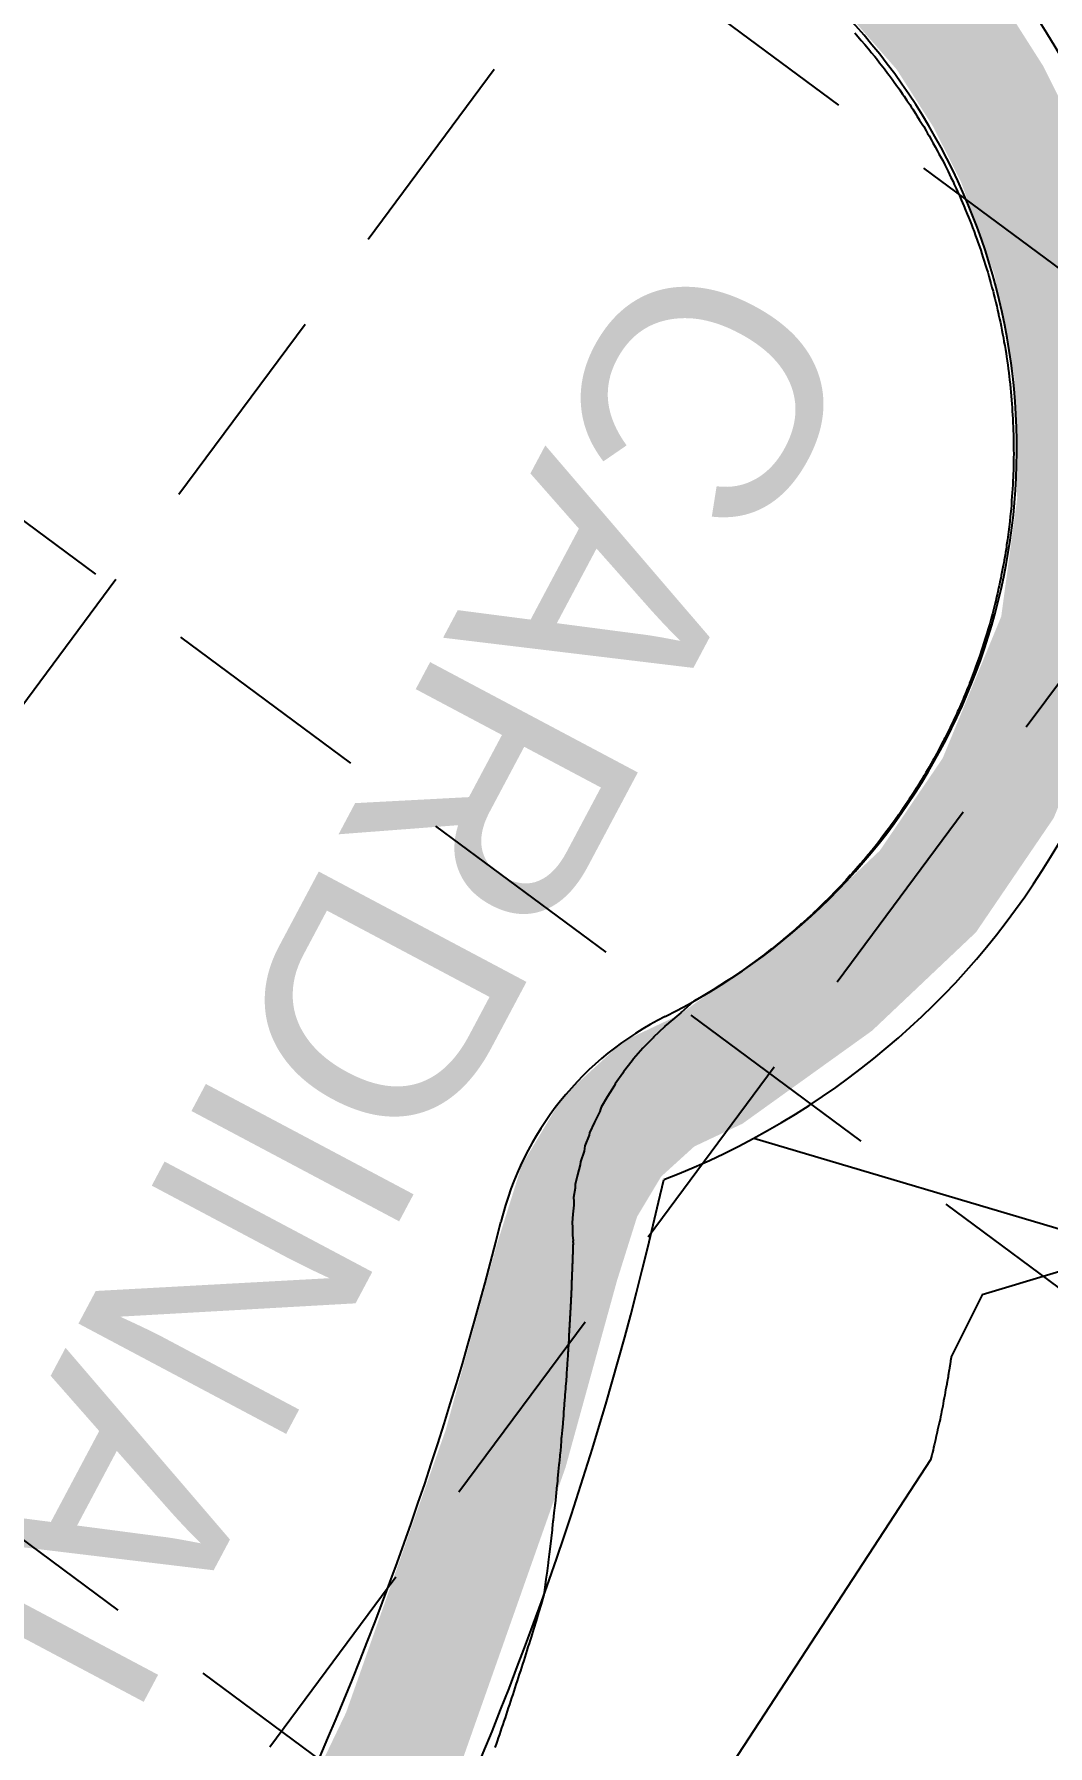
# Model space of a CAD drawing. Header units: feet. Extents: x 2260 to 6199, y 3666 to 7344.
# Drawn here: x 4350.6 to 4415.2, y 5337.3 to 5446.5 of the extents above; entities that cross this region are included whole.
import ezdxf

# ---------------------------------------------------------------- set-up
doc = ezdxf.new("R2010")
doc.units = ezdxf.units.FT
doc.header["$LTSCALE"] = 40
doc.header["$MEASUREMENT"] = 0
doc.linetypes.add('HIDDEN', pattern=[0.375, 0.25, -0.125])
for name, color, linetype in [('EOP-PROP', 4, 'CONTINUOUS'), ('EROSION BLANKETS', 84, 'CONTINUOUS'), ('FLOW-ARROWS', 253, 'CONTINUOUS'), ('GRID', 254, 'HIDDEN'), ('lots-line', 4, 'CONTINUOUS'), ('PC', 43, 'CONTINUOUS'), ('ST-ROW', 2, 'CONTINUOUS'), ('STREET-NAME', 3, 'CONTINUOUS')]:
    doc.layers.add(name, color=color, linetype=linetype)
doc.styles.get("Standard").update_dxf_attribs({"font": 'ARIAL.TTF'})

msp = doc.modelspace()

# ---------------------------------------------------------------- linework, layer by layer
at = {"layer": 'EOP-PROP', "color": 7}
for centre, radius, start, end in [((4372.73, 5420.1), 40.5, 296.5109, 225.9294), ((4372.73, 5420.1), 40.5, 296.5109, 225.9294), ((4399.74, 5365.96), 20, 116.5109, 166.1229), ((4399.74, 5365.96), 20, 116.5109, 166.1229), ((4171.11, 5422.44), 215.5, 323.3765, 346.1229), ((4171.11, 5422.44), 215.5, 323.3765, 346.1229)]:
    msp.add_arc(centre, radius, start, end, dxfattribs=at)
at = {"layer": 'EROSION BLANKETS', "const_width": 8}
msp.add_lwpolyline([(4404.77, 5451.25), (4408.78, 5446.67), (4411.42, 5442.52), (4413.38, 5438.6), (4415.67, 5432.26), (4417.06, 5425.1), (4417.26, 5416.7), (4416.13, 5408.32), (4412.04, 5398.42), (4407.56, 5391.83), (4401.45, 5386.04), (4393.69, 5380.47), (4390.41, 5378.92), (4387.42, 5376.2), (4385.34, 5372.73), (4383.9, 5368.15), (4380.63, 5356.28), (4374.16, 5337.92), (4367.6, 5324.26)], dxfattribs=at)
at = {"layer": 'FLOW-ARROWS', "color": 7}
msp.add_lwpolyline([(4397.7, 5373.69, 0, 1.67, 0), (4402.51, 5372.33, 0, 0, 0), (4409.03, 5370.49, 0, 0, 0)], format="xyseb", dxfattribs=at)
msp.add_lwpolyline([(4397.7, 5373.69, 0, 1.67, 0), (4402.51, 5372.33, 0, 0, 0), (4409.03, 5370.49, 0, 0, 0)], format="xyseb", dxfattribs=at)
at = {"layer": 'GRID', "linetype": 'HIDDEN', "ltscale": 1.35}
for p, q in [((2959.46, 6511.23), (5561.89, 4582.06)), ((2928.34, 6469.26), (5530.77, 4540.09)), ((2897.23, 6427.28), (5499.66, 4498.11)), ((4946.68, 6208.84), (3857.49, 4739.54)), ((4988.65, 6177.73), (3899.47, 4708.43))]:
    msp.add_line(p, q, dxfattribs=at)
at = {"layer": 'lots-line', "color": 7}
msp.add_line((4396.46, 5376.09), (4519.9, 5339.4), dxfattribs=at)
msp.add_line((4396.46, 5376.09), (4519.9, 5339.4), dxfattribs=at)
at = {"layer": 'PC', "color": 43, "flags": 128}
for points, elevation in [([(4402.89, 5446.6), (4402.99, 5446.49), (4403.21, 5446.23), (4403.31, 5446.12), (4403.54, 5445.85), (4403.76, 5445.59), (4403.85, 5445.47), (4403.95, 5445.35), (4404.17, 5445.09), (4404.27, 5444.97), (4404.48, 5444.7), (4404.68, 5444.44), (4404.78, 5444.31), (4404.98, 5444.04), (4405.08, 5443.91), (4405.27, 5443.65), (4405.37, 5443.51), (4405.56, 5443.25), (4405.66, 5443.11), (4405.76, 5442.97), (4405.94, 5442.7), (4406.04, 5442.56), (4406.22, 5442.29), (4406.4, 5442.03), (4406.5, 5441.88), (4406.59, 5441.73), (4406.76, 5441.46), (4406.86, 5441.31), (4407.03, 5441.04), (4407.19, 5440.77), (4407.29, 5440.62), (4407.44, 5440.35), (4407.54, 5440.19), (4407.63, 5440.03), (4407.79, 5439.76), (4407.88, 5439.59), (4408.03, 5439.33), (4408.17, 5439.06), (4408.26, 5438.89), (4408.4, 5438.63), (4408.5, 5438.45), (4408.63, 5438.19), (4408.72, 5438.01), (4408.85, 5437.75), (4408.94, 5437.57), (4409.03, 5437.38), (4409.16, 5437.12), (4409.24, 5436.93), (4409.37, 5436.67), (4409.45, 5436.48), (4409.57, 5436.22), (4409.69, 5435.95), (4409.77, 5435.76), (4409.85, 5435.56), (4409.96, 5435.3), (4410.07, 5435.04), (4410.15, 5434.84), (4410.25, 5434.59), (4410.33, 5434.38), (4410.41, 5434.18), (4410.51, 5433.92), (4410.6, 5433.66), (4410.68, 5433.45), (4410.75, 5433.24), (4410.84, 5432.98), (4410.93, 5432.73), (4411, 5432.51), (4411.07, 5432.29), (4411.15, 5432.04), (4411.22, 5431.82), (4411.3, 5431.56), (4411.37, 5431.34), (4411.44, 5431.09), (4411.51, 5430.84), (4411.58, 5430.61), (4411.64, 5430.36), (4411.71, 5430.13), (4411.77, 5429.89), (4411.83, 5429.65), (4411.89, 5429.41), (4411.95, 5429.17), (4412, 5428.92), (4412.06, 5428.68), (4412.07, 5428.64), (4412.07, 5428.61), (4412.13, 5428.36), (4412.18, 5428.12), (4412.23, 5427.88), (4412.28, 5427.63), (4412.32, 5427.4), (4412.37, 5427.14), (4412.41, 5426.89), (4412.46, 5426.65), (4412.5, 5426.4), (4412.54, 5426.16), (4412.57, 5425.93), (4412.61, 5425.67), (4412.65, 5425.41), (4412.68, 5425.18), (4412.71, 5424.91), (4412.74, 5424.69), (4412.77, 5424.46), (4412.8, 5424.19), (4412.82, 5423.92), (4412.85, 5423.7), (4412.87, 5423.42), (4412.89, 5423.2), (4412.91, 5422.92), (4412.93, 5422.71), (4412.94, 5422.49), (4412.96, 5422.21), (4412.97, 5422), (4412.98, 5421.71), (4412.99, 5421.5), (4413, 5421.22), (4413.01, 5421.01), (4413.02, 5420.72), (4413.02, 5420.51), (4413.02, 5420.22), (4413.02, 5420.02), (4413.03, 5419.72), (4413.02, 5419.52), (4413.02, 5419.23), (4413.01, 5418.93), (4413.01, 5418.73), (4413, 5418.43), (4412.99, 5418.23), (4412.98, 5418.04), (4412.97, 5417.74), (4412.96, 5417.54), (4412.94, 5417.24), (4412.92, 5417.05), (4412.9, 5416.74), (4412.88, 5416.43), (4412.86, 5416.25), (4412.84, 5416.06), (4412.81, 5415.75), (4412.78, 5415.44), (4412.76, 5415.26), (4412.73, 5415.08), (4412.7, 5414.76), (4412.67, 5414.59), (4412.63, 5414.27), (4412.58, 5413.95), (4412.56, 5413.78), (4412.51, 5413.46), (4412.48, 5413.29), (4412.42, 5412.96), (4412.39, 5412.79), (4412.36, 5412.63), (4412.3, 5412.3), (4412.24, 5411.98), (4412.21, 5411.82), (4412.17, 5411.66), (4412.1, 5411.33), (4412.07, 5411.17), (4411.99, 5410.84), (4411.92, 5410.51), (4411.88, 5410.36), (4411.84, 5410.21), (4411.76, 5409.88), (4411.67, 5409.54), (4411.63, 5409.39), (4411.59, 5409.25), (4411.5, 5408.91), (4411.4, 5408.58), (4411.36, 5408.44), (4411.32, 5408.29), (4411.22, 5407.96), (4411.11, 5407.62), (4411.06, 5407.48), (4410.95, 5407.15), (4410.91, 5407.01), (4410.86, 5406.88), (4410.75, 5406.54), (4410.62, 5406.2), (4410.58, 5406.07), (4410.53, 5405.94), (4410.4, 5405.6), (4410.27, 5405.26), (4410.22, 5405.14), (4410.18, 5405.02), (4410.04, 5404.68), (4409.99, 5404.56), (4409.85, 5404.22), (4409.8, 5404.1), (4409.65, 5403.76), (4409.5, 5403.41), (4409.45, 5403.3), (4409.4, 5403.19), (4409.24, 5402.85), (4409.19, 5402.74), (4409.03, 5402.4), (4408.98, 5402.29), (4408.81, 5401.95), (4408.63, 5401.61), (4408.58, 5401.51), (4408.53, 5401.41), (4408.35, 5401.06), (4408.17, 5400.72), (4408.12, 5400.62), (4407.93, 5400.28), (4407.88, 5400.19), (4407.68, 5399.84), (4407.63, 5399.75), (4407.43, 5399.41), (4407.38, 5399.32), (4407.33, 5399.24), (4407.12, 5398.9), (4406.91, 5398.55), (4406.86, 5398.47), (4406.81, 5398.39), (4406.59, 5398.05), (4406.37, 5397.71), (4406.32, 5397.63), (4406.09, 5397.29), (4406.04, 5397.22), (4405.99, 5397.15), (4405.76, 5396.81), (4405.71, 5396.74), (4405.47, 5396.4), (4405.22, 5396.06), (4405.18, 5396), (4405.13, 5395.93), (4404.88, 5395.6), (4404.62, 5395.26), (4404.58, 5395.2), (4404.53, 5395.14), (4404.27, 5394.81), (4404, 5394.47), (4403.96, 5394.42), (4403.91, 5394.36), (4403.64, 5394.03), (4403.59, 5393.98), (4403.32, 5393.65), (4403.27, 5393.6), (4402.99, 5393.28), (4402.7, 5392.95), (4402.66, 5392.9), (4402.61, 5392.86), (4402.32, 5392.53), (4402.28, 5392.49), (4401.98, 5392.17), (4401.94, 5392.13), (4401.63, 5391.81), (4401.32, 5391.49), (4401.28, 5391.45), (4401.25, 5391.41), (4400.93, 5391.1), (4400.61, 5390.78), (4400.57, 5390.75), (4400.24, 5390.44), (4400.21, 5390.41), (4399.87, 5390.1), (4399.84, 5390.07), (4399.81, 5390.04), (4399.47, 5389.74), (4399.44, 5389.71), (4399.1, 5389.41), (4398.74, 5389.1), (4398.72, 5389.08), (4398.36, 5388.78), (4398.33, 5388.76), (4398.31, 5388.74), (4397.95, 5388.44), (4397.58, 5388.15), (4397.55, 5388.13), (4397.53, 5388.12), (4397.16, 5387.83), (4397.14, 5387.81), (4396.76, 5387.53), (4396.74, 5387.51), (4396.36, 5387.23), (4395.97, 5386.95), (4395.95, 5386.94), (4395.56, 5386.66), (4395.54, 5386.65), (4395.53, 5386.64), (4395.13, 5386.37), (4394.72, 5386.1), (4394.71, 5386.1), (4394.3, 5385.83), (4394.29, 5385.83), (4394.28, 5385.82), (4393.87, 5385.56), (4393.44, 5385.3), (4393.44, 5385.3), (4393.44, 5385.3), (4393.01, 5385.05), (4392.63, 5384.83), (4392.58, 5384.78), (4392.21, 5384.45), (4392.2, 5384.44), (4391.83, 5384.11), (4391.81, 5384.1), (4391.8, 5384.09), (4391.42, 5383.76), (4391.4, 5383.75), (4391.03, 5383.44), (4391.02, 5383.43), (4390.79, 5383.23), (4390.76, 5383.2), (4390.06, 5382.54), (4390.03, 5382.5), (4389.37, 5381.83), (4388.78, 5381.16), (4388.74, 5381.09), (4388.7, 5381.02), (4388.15, 5380.33), (4388.11, 5380.24), (4387.61, 5379.55), (4387.57, 5379.44), (4387.12, 5378.75), (4386.72, 5378.06), (4386.68, 5377.94), (4386.64, 5377.8), (4386.29, 5377.11), (4385.98, 5376.44), (4385.95, 5376.28), (4385.68, 5375.61), (4385.65, 5375.44), (4385.63, 5375.25), (4385.41, 5374.59), (4385.39, 5374.39), (4385.21, 5373.75), (4385.07, 5373.13), (4385.07, 5372.91), (4384.96, 5372.31), (4384.97, 5372.07), (4384.98, 5371.82), (4384.91, 5371.24), (4384.87, 5370.69), (4384.9, 5370.42), (4384.89, 5369.89), (4384.93, 5369.57), (4384.93, 5369.52), (4384.92, 5369.51), (4384.92, 5369.46), (4384.93, 5369.42), (4384.93, 5369.37), (4384.93, 5369.32), (4384.92, 5369.26), (4384.92, 5369.21), (4384.92, 5369.16), (4384.92, 5369.11), (4384.92, 5369.05), (4384.92, 5369), (4384.92, 5368.95), (4384.91, 5368.9), (4384.91, 5368.85), (4384.91, 5368.79), (4384.91, 5368.74), (4384.91, 5368.69), (4384.9, 5368.64), (4384.9, 5368.58), (4384.9, 5368.53), (4384.9, 5368.48), (4384.9, 5368.43), (4384.9, 5368.37), (4384.89, 5368.32), (4384.89, 5368.27), (4384.89, 5368.21), (4384.89, 5368.17), (4384.89, 5368.12), (4384.88, 5368.06), (4384.88, 5368), (4384.88, 5367.96), (4384.88, 5367.91), (4384.88, 5367.85), (4384.87, 5367.79), (4384.87, 5367.75), (4384.87, 5367.7), (4384.87, 5367.64), (4384.87, 5367.58), (4384.86, 5367.54), (4384.86, 5367.49), (4384.86, 5367.43), (4384.86, 5367.37), (4384.86, 5367.33), (4384.85, 5367.28), (4384.85, 5367.22), (4384.85, 5367.16), (4384.85, 5367.12), (4384.85, 5367.07), (4384.84, 5367.01), (4384.84, 5366.97), (4384.84, 5366.91), (4384.84, 5366.85), (4384.83, 5366.8), (4384.83, 5366.74), (4384.83, 5366.7), (4384.83, 5366.66), (4384.82, 5366.6), (4384.82, 5366.53), (4384.82, 5366.49), (4384.82, 5366.45), (4384.82, 5366.39), (4384.81, 5366.34), (4384.81, 5366.28), (4384.81, 5366.24), (4384.81, 5366.18), (4384.8, 5366.11), (4384.8, 5366.07), (4384.8, 5366.01), (4384.8, 5365.97), (4384.79, 5365.9), (4384.79, 5365.86), (4384.79, 5365.82), (4384.79, 5365.76), (4384.78, 5365.71), (4384.78, 5365.65), (4384.78, 5365.59), (4384.78, 5365.55), (4384.77, 5365.48), (4384.77, 5365.44), (4384.77, 5365.4), (4384.77, 5365.34), (4384.76, 5365.27), (4384.76, 5365.23), (4384.76, 5365.19), (4384.76, 5365.13), (4384.75, 5365.09), (4384.75, 5365.02), (4384.75, 5364.98), (4384.74, 5364.92), (4384.74, 5364.85), (4384.74, 5364.81), (4384.74, 5364.77), (4384.73, 5364.71), (4384.73, 5364.64), (4384.73, 5364.6), (4384.73, 5364.56), (4384.72, 5364.5), (4384.72, 5364.43), (4384.72, 5364.39), (4384.71, 5364.33), (4384.71, 5364.29), (4384.71, 5364.22), (4384.71, 5364.18), (4384.7, 5364.12), (4384.7, 5364.08), (4384.7, 5364.04), (4384.69, 5363.97), (4384.69, 5363.91), (4384.69, 5363.87), (4384.68, 5363.8), (4384.68, 5363.76), (4384.68, 5363.7), (4384.68, 5363.66), (4384.67, 5363.62), (4384.67, 5363.55), (4384.67, 5363.49), (4384.66, 5363.45), (4384.66, 5363.41), (4384.66, 5363.34), (4384.66, 5363.31), (4384.65, 5363.24), (4384.65, 5363.2), (4384.65, 5363.13), (4384.64, 5363.07), (4384.64, 5363.03), (4384.64, 5362.99), (4384.63, 5362.92), (4384.63, 5362.86), (4384.63, 5362.82), (4384.62, 5362.78), (4384.62, 5362.71), (4384.62, 5362.64), (4384.61, 5362.61), (4384.61, 5362.57), (4384.61, 5362.5), (4384.6, 5362.43), (4384.6, 5362.4), (4384.6, 5362.33), (4384.59, 5362.29), (4384.59, 5362.26), (4384.59, 5362.19), (4384.58, 5362.02), (4384.55, 5361.67), (4384.53, 5361.3), (4384.52, 5361.14), (4384.51, 5360.98), (4384.48, 5360.61), (4384.45, 5360.24), (4384.44, 5360.09), (4384.41, 5359.71), (4384.4, 5359.56), (4384.37, 5359.17), (4384.36, 5359.04), (4384.33, 5358.64), (4384.32, 5358.51), (4384.31, 5358.38), (4384.28, 5357.98), (4384.27, 5357.86), (4384.23, 5357.46), (4384.19, 5357.04), (4384.18, 5356.93), (4384.18, 5356.82), (4384.14, 5356.4), (4384.1, 5355.98), (4384.09, 5355.88), (4384.08, 5355.78), (4384.04, 5355.35), (4384.03, 5355.26), (4383.99, 5354.82), (4383.94, 5354.38), (4383.94, 5354.3), (4383.93, 5354.21), (4383.88, 5353.77), (4383.87, 5353.69), (4383.83, 5353.24), (4383.78, 5352.78), (4383.77, 5352.71), (4383.76, 5352.65), (4383.71, 5352.18), (4383.66, 5351.71), (4383.65, 5351.66), (4383.6, 5351.18), (4383.59, 5351.13), (4383.59, 5351.08), (4383.53, 5350.6), (4383.53, 5350.56), (4383.47, 5350.07), (4383.46, 5350.04), (4383.4, 5349.54), (4383.34, 5349.04), (4383.34, 5349.02), (4383.34, 5348.99), (4383.27, 5348.49), (4383.27, 5348.47), (4383.2, 5347.96), (4383.2, 5347.95), (4383.13, 5347.43), (4383.13, 5347.42), (4383.07, 5346.96), (4383.06, 5346.91), (4383.05, 5346.9), (4382.89, 5346.37), (4382.73, 5345.83), (4382.57, 5345.3), (4382.41, 5344.77), (4382.25, 5344.25), (4382.19, 5344.07), (4382.12, 5343.85), (4382.05, 5343.63), (4381.99, 5343.41), (4381.92, 5343.2), (4381.85, 5342.98), (4381.78, 5342.76), (4381.71, 5342.54), (4381.64, 5342.32), (4381.57, 5342.11), (4381.5, 5341.89), (4381.43, 5341.68), (4381.36, 5341.46), (4381.29, 5341.24), (4381.22, 5341.03), (4381.15, 5340.81), (4381.08, 5340.6), (4381.01, 5340.39), (4380.94, 5340.17), (4380.87, 5339.96), (4380.8, 5339.75), (4380.73, 5339.53), (4380.66, 5339.32), (4380.59, 5339.11), (4380.52, 5338.9), (4380.45, 5338.69), (4380.37, 5338.47), (4380.3, 5338.26), (4380.23, 5338.05), (4380.16, 5337.84), (4380.09, 5337.63), (4380.02, 5337.42), (4379.95, 5337.22)], 548), ([(4402.89, 5446.6), (4402.99, 5446.49), (4403.21, 5446.23), (4403.31, 5446.12), (4403.54, 5445.85), (4403.76, 5445.59), (4403.85, 5445.47), (4403.95, 5445.35), (4404.17, 5445.09), (4404.27, 5444.97), (4404.48, 5444.7), (4404.68, 5444.44), (4404.78, 5444.31), (4404.98, 5444.04), (4405.08, 5443.91), (4405.27, 5443.65), (4405.37, 5443.51), (4405.56, 5443.25), (4405.66, 5443.11), (4405.76, 5442.97), (4405.94, 5442.7), (4406.04, 5442.56), (4406.22, 5442.29), (4406.4, 5442.03), (4406.5, 5441.88), (4406.59, 5441.73), (4406.76, 5441.46), (4406.86, 5441.31), (4407.03, 5441.04), (4407.19, 5440.77), (4407.29, 5440.62), (4407.44, 5440.35), (4407.54, 5440.19), (4407.63, 5440.03), (4407.79, 5439.76), (4407.88, 5439.59), (4408.03, 5439.33), (4408.17, 5439.06), (4408.26, 5438.89), (4408.4, 5438.63), (4408.5, 5438.45), (4408.63, 5438.19), (4408.72, 5438.01), (4408.85, 5437.75), (4408.94, 5437.57), (4409.03, 5437.38), (4409.16, 5437.12), (4409.24, 5436.93), (4409.37, 5436.67), (4409.45, 5436.48), (4409.57, 5436.22), (4409.69, 5435.95), (4409.77, 5435.76), (4409.85, 5435.56), (4409.96, 5435.3), (4410.07, 5435.04), (4410.15, 5434.84), (4410.25, 5434.59), (4410.33, 5434.38), (4410.41, 5434.18), (4410.51, 5433.92), (4410.6, 5433.66), (4410.68, 5433.45), (4410.75, 5433.24), (4410.84, 5432.98), (4410.93, 5432.73), (4411, 5432.51), (4411.07, 5432.29), (4411.15, 5432.04), (4411.22, 5431.82), (4411.3, 5431.56), (4411.37, 5431.34), (4411.44, 5431.09), (4411.51, 5430.84), (4411.58, 5430.61), (4411.64, 5430.36), (4411.71, 5430.13), (4411.77, 5429.89), (4411.83, 5429.65), (4411.89, 5429.41), (4411.95, 5429.17), (4412, 5428.92), (4412.06, 5428.68), (4412.07, 5428.64), (4412.07, 5428.61), (4412.13, 5428.36), (4412.18, 5428.12), (4412.23, 5427.88), (4412.28, 5427.63), (4412.32, 5427.4), (4412.37, 5427.14), (4412.41, 5426.89), (4412.46, 5426.65), (4412.5, 5426.4), (4412.54, 5426.16), (4412.57, 5425.93), (4412.61, 5425.67), (4412.65, 5425.41), (4412.68, 5425.18), (4412.71, 5424.91), (4412.74, 5424.69), (4412.77, 5424.46), (4412.8, 5424.19), (4412.82, 5423.92), (4412.85, 5423.7), (4412.87, 5423.42), (4412.89, 5423.2), (4412.91, 5422.92), (4412.93, 5422.71), (4412.94, 5422.49), (4412.96, 5422.21), (4412.97, 5422), (4412.98, 5421.71), (4412.99, 5421.5), (4413, 5421.22), (4413.01, 5421.01), (4413.02, 5420.72), (4413.02, 5420.51), (4413.02, 5420.22), (4413.02, 5420.02), (4413.03, 5419.72), (4413.02, 5419.52), (4413.02, 5419.23), (4413.01, 5418.93), (4413.01, 5418.73), (4413, 5418.43), (4412.99, 5418.23), (4412.98, 5418.04), (4412.97, 5417.74), (4412.96, 5417.54), (4412.94, 5417.24), (4412.92, 5417.05), (4412.9, 5416.74), (4412.88, 5416.43), (4412.86, 5416.25), (4412.84, 5416.06), (4412.81, 5415.75), (4412.78, 5415.44), (4412.76, 5415.26), (4412.73, 5415.08), (4412.7, 5414.76), (4412.67, 5414.59), (4412.63, 5414.27), (4412.58, 5413.95), (4412.56, 5413.78), (4412.51, 5413.46), (4412.48, 5413.29), (4412.42, 5412.96), (4412.39, 5412.79), (4412.36, 5412.63), (4412.3, 5412.3), (4412.24, 5411.98), (4412.21, 5411.82), (4412.17, 5411.66), (4412.1, 5411.33), (4412.07, 5411.17), (4411.99, 5410.84), (4411.92, 5410.51), (4411.88, 5410.36), (4411.84, 5410.21), (4411.76, 5409.88), (4411.67, 5409.54), (4411.63, 5409.39), (4411.59, 5409.25), (4411.5, 5408.91), (4411.4, 5408.58), (4411.36, 5408.44), (4411.32, 5408.29), (4411.22, 5407.96), (4411.11, 5407.62), (4411.06, 5407.48), (4410.95, 5407.15), (4410.91, 5407.01), (4410.86, 5406.88), (4410.75, 5406.54), (4410.62, 5406.2), (4410.58, 5406.07), (4410.53, 5405.94), (4410.4, 5405.6), (4410.27, 5405.26), (4410.22, 5405.14), (4410.18, 5405.02), (4410.04, 5404.68), (4409.99, 5404.56), (4409.85, 5404.22), (4409.8, 5404.1), (4409.65, 5403.76), (4409.5, 5403.41), (4409.45, 5403.3), (4409.4, 5403.19), (4409.24, 5402.85), (4409.19, 5402.74), (4409.03, 5402.4), (4408.98, 5402.29), (4408.81, 5401.95), (4408.63, 5401.61), (4408.58, 5401.51), (4408.53, 5401.41), (4408.35, 5401.06), (4408.17, 5400.72), (4408.12, 5400.62), (4407.93, 5400.28), (4407.88, 5400.19), (4407.68, 5399.84), (4407.63, 5399.75), (4407.43, 5399.41), (4407.38, 5399.32), (4407.33, 5399.24), (4407.12, 5398.9), (4406.91, 5398.55), (4406.86, 5398.47), (4406.81, 5398.39), (4406.59, 5398.05), (4406.37, 5397.71), (4406.32, 5397.63), (4406.09, 5397.29), (4406.04, 5397.22), (4405.99, 5397.15), (4405.76, 5396.81), (4405.71, 5396.74), (4405.47, 5396.4), (4405.22, 5396.06), (4405.18, 5396), (4405.13, 5395.93), (4404.88, 5395.6), (4404.62, 5395.26), (4404.58, 5395.2), (4404.53, 5395.14), (4404.27, 5394.81), (4404, 5394.47), (4403.96, 5394.42), (4403.91, 5394.36), (4403.64, 5394.03), (4403.59, 5393.98), (4403.32, 5393.65), (4403.27, 5393.6), (4402.99, 5393.28), (4402.7, 5392.95), (4402.66, 5392.9), (4402.61, 5392.86), (4402.32, 5392.53), (4402.28, 5392.49), (4401.98, 5392.17), (4401.94, 5392.13), (4401.63, 5391.81), (4401.32, 5391.49), (4401.28, 5391.45), (4401.25, 5391.41), (4400.93, 5391.1), (4400.61, 5390.78), (4400.57, 5390.75), (4400.24, 5390.44), (4400.21, 5390.41), (4399.87, 5390.1), (4399.84, 5390.07), (4399.81, 5390.04), (4399.47, 5389.74), (4399.44, 5389.71), (4399.1, 5389.41), (4398.74, 5389.1), (4398.72, 5389.08), (4398.36, 5388.78), (4398.33, 5388.76), (4398.31, 5388.74), (4397.95, 5388.44), (4397.58, 5388.15), (4397.55, 5388.13), (4397.53, 5388.12), (4397.16, 5387.83), (4397.14, 5387.81), (4396.76, 5387.53), (4396.74, 5387.51), (4396.36, 5387.23), (4395.97, 5386.95), (4395.95, 5386.94), (4395.56, 5386.66), (4395.54, 5386.65), (4395.53, 5386.64), (4395.13, 5386.37), (4394.72, 5386.1), (4394.71, 5386.1), (4394.3, 5385.83), (4394.29, 5385.83), (4394.28, 5385.82), (4393.87, 5385.56), (4393.44, 5385.3), (4393.44, 5385.3), (4393.44, 5385.3), (4393.01, 5385.05), (4392.63, 5384.83), (4392.58, 5384.78), (4392.21, 5384.45), (4392.2, 5384.44), (4391.83, 5384.11), (4391.81, 5384.1), (4391.8, 5384.09), (4391.42, 5383.76), (4391.4, 5383.75), (4391.03, 5383.44), (4391.02, 5383.43), (4390.79, 5383.23), (4390.76, 5383.2), (4390.06, 5382.54), (4390.03, 5382.5), (4389.37, 5381.83), (4388.78, 5381.16), (4388.74, 5381.09), (4388.7, 5381.02), (4388.15, 5380.33), (4388.11, 5380.24), (4387.61, 5379.55), (4387.57, 5379.44), (4387.12, 5378.75), (4386.72, 5378.06), (4386.68, 5377.94), (4386.64, 5377.8), (4386.29, 5377.11), (4385.98, 5376.44), (4385.95, 5376.28), (4385.68, 5375.61), (4385.65, 5375.44), (4385.63, 5375.25), (4385.41, 5374.59), (4385.39, 5374.39), (4385.21, 5373.75), (4385.07, 5373.13), (4385.07, 5372.91), (4384.96, 5372.31), (4384.97, 5372.07), (4384.98, 5371.82), (4384.91, 5371.24), (4384.87, 5370.69), (4384.9, 5370.42), (4384.89, 5369.89), (4384.93, 5369.57), (4384.93, 5369.52), (4384.92, 5369.51), (4384.92, 5369.46), (4384.93, 5369.42), (4384.93, 5369.37), (4384.93, 5369.32), (4384.92, 5369.26), (4384.92, 5369.21), (4384.92, 5369.16), (4384.92, 5369.11), (4384.92, 5369.05), (4384.92, 5369), (4384.92, 5368.95), (4384.91, 5368.9), (4384.91, 5368.85), (4384.91, 5368.79), (4384.91, 5368.74), (4384.91, 5368.69), (4384.9, 5368.64), (4384.9, 5368.58), (4384.9, 5368.53), (4384.9, 5368.48), (4384.9, 5368.43), (4384.9, 5368.37), (4384.89, 5368.32), (4384.89, 5368.27), (4384.89, 5368.21), (4384.89, 5368.17), (4384.89, 5368.12), (4384.88, 5368.06), (4384.88, 5368), (4384.88, 5367.96), (4384.88, 5367.91), (4384.88, 5367.85), (4384.87, 5367.79), (4384.87, 5367.75), (4384.87, 5367.7), (4384.87, 5367.64), (4384.87, 5367.58), (4384.86, 5367.54), (4384.86, 5367.49), (4384.86, 5367.43), (4384.86, 5367.37), (4384.86, 5367.33), (4384.85, 5367.28), (4384.85, 5367.22), (4384.85, 5367.16), (4384.85, 5367.12), (4384.85, 5367.07), (4384.84, 5367.01), (4384.84, 5366.97), (4384.84, 5366.91), (4384.84, 5366.85), (4384.83, 5366.8), (4384.83, 5366.74), (4384.83, 5366.7), (4384.83, 5366.66), (4384.82, 5366.6), (4384.82, 5366.53), (4384.82, 5366.49), (4384.82, 5366.45), (4384.82, 5366.39), (4384.81, 5366.34), (4384.81, 5366.28), (4384.81, 5366.24), (4384.81, 5366.18), (4384.8, 5366.11), (4384.8, 5366.07), (4384.8, 5366.01), (4384.8, 5365.97), (4384.79, 5365.9), (4384.79, 5365.86), (4384.79, 5365.82), (4384.79, 5365.76), (4384.78, 5365.71), (4384.78, 5365.65), (4384.78, 5365.59), (4384.78, 5365.55), (4384.77, 5365.48), (4384.77, 5365.44), (4384.77, 5365.4), (4384.77, 5365.34), (4384.76, 5365.27), (4384.76, 5365.23), (4384.76, 5365.19), (4384.76, 5365.13), (4384.75, 5365.09), (4384.75, 5365.02), (4384.75, 5364.98), (4384.74, 5364.92), (4384.74, 5364.85), (4384.74, 5364.81), (4384.74, 5364.77), (4384.73, 5364.71), (4384.73, 5364.64), (4384.73, 5364.6), (4384.73, 5364.56), (4384.72, 5364.5), (4384.72, 5364.43), (4384.72, 5364.39), (4384.71, 5364.33), (4384.71, 5364.29), (4384.71, 5364.22), (4384.71, 5364.18), (4384.7, 5364.12), (4384.7, 5364.08), (4384.7, 5364.04), (4384.69, 5363.97), (4384.69, 5363.91), (4384.69, 5363.87), (4384.68, 5363.8), (4384.68, 5363.76), (4384.68, 5363.7), (4384.68, 5363.66), (4384.67, 5363.62), (4384.67, 5363.55), (4384.67, 5363.49), (4384.66, 5363.45), (4384.66, 5363.41), (4384.66, 5363.34), (4384.66, 5363.31), (4384.65, 5363.24), (4384.65, 5363.2), (4384.65, 5363.13), (4384.64, 5363.07), (4384.64, 5363.03), (4384.64, 5362.99), (4384.63, 5362.92), (4384.63, 5362.86), (4384.63, 5362.82), (4384.62, 5362.78), (4384.62, 5362.71), (4384.62, 5362.64), (4384.61, 5362.61), (4384.61, 5362.57), (4384.61, 5362.5), (4384.6, 5362.43), (4384.6, 5362.4), (4384.6, 5362.33), (4384.59, 5362.29), (4384.59, 5362.26), (4384.59, 5362.19), (4384.58, 5362.02), (4384.55, 5361.67), (4384.53, 5361.3), (4384.52, 5361.14), (4384.51, 5360.98), (4384.48, 5360.61), (4384.45, 5360.24), (4384.44, 5360.09), (4384.41, 5359.71), (4384.4, 5359.56), (4384.37, 5359.17), (4384.36, 5359.04), (4384.33, 5358.64), (4384.32, 5358.51), (4384.31, 5358.38), (4384.28, 5357.98), (4384.27, 5357.86), (4384.23, 5357.46), (4384.19, 5357.04), (4384.18, 5356.93), (4384.18, 5356.82), (4384.14, 5356.4), (4384.1, 5355.98), (4384.09, 5355.88), (4384.08, 5355.78), (4384.04, 5355.35), (4384.03, 5355.26), (4383.99, 5354.82), (4383.94, 5354.38), (4383.94, 5354.3), (4383.93, 5354.21), (4383.88, 5353.77), (4383.87, 5353.69), (4383.83, 5353.24), (4383.78, 5352.78), (4383.77, 5352.71), (4383.76, 5352.65), (4383.71, 5352.18), (4383.66, 5351.71), (4383.65, 5351.66), (4383.6, 5351.18), (4383.59, 5351.13), (4383.59, 5351.08), (4383.53, 5350.6), (4383.53, 5350.56), (4383.47, 5350.07), (4383.46, 5350.04), (4383.4, 5349.54), (4383.34, 5349.04), (4383.34, 5349.02), (4383.34, 5348.99), (4383.27, 5348.49), (4383.27, 5348.47), (4383.2, 5347.96), (4383.2, 5347.95), (4383.13, 5347.43), (4383.13, 5347.42), (4383.07, 5346.96), (4383.06, 5346.91), (4383.05, 5346.9), (4382.89, 5346.37), (4382.73, 5345.83), (4382.57, 5345.3), (4382.41, 5344.77), (4382.25, 5344.25), (4382.19, 5344.07), (4382.12, 5343.85), (4382.05, 5343.63), (4381.99, 5343.41), (4381.92, 5343.2), (4381.85, 5342.98), (4381.78, 5342.76), (4381.71, 5342.54), (4381.64, 5342.32), (4381.57, 5342.11), (4381.5, 5341.89), (4381.43, 5341.68), (4381.36, 5341.46), (4381.29, 5341.24), (4381.22, 5341.03), (4381.15, 5340.81), (4381.08, 5340.6), (4381.01, 5340.39), (4380.94, 5340.17), (4380.87, 5339.96), (4380.8, 5339.75), (4380.73, 5339.53), (4380.66, 5339.32), (4380.59, 5339.11), (4380.52, 5338.9), (4380.45, 5338.69), (4380.37, 5338.47), (4380.3, 5338.26), (4380.23, 5338.05), (4380.16, 5337.84), (4380.09, 5337.63), (4380.02, 5337.42), (4379.95, 5337.22)], 548), ([(4420.51, 5368.94), (4411.01, 5366.1), (4409.05, 5362.15), (4409.04, 5362.11), (4409.04, 5362.07), (4409.03, 5362.04), (4409.02, 5362), (4409.02, 5361.96), (4409.01, 5361.93), (4409.01, 5361.89), (4409, 5361.85), (4409, 5361.82), (4408.99, 5361.78), (4408.98, 5361.75), (4408.98, 5361.71), (4408.97, 5361.67), (4408.97, 5361.64), (4408.96, 5361.6), (4408.95, 5361.56), (4408.95, 5361.53), (4408.94, 5361.49), (4408.94, 5361.46), (4408.93, 5361.42), (4408.93, 5361.38), (4408.92, 5361.35), (4408.91, 5361.31), (4408.91, 5361.28), (4408.9, 5361.24), (4408.9, 5361.2), (4408.89, 5361.17), (4408.88, 5361.13), (4408.88, 5361.1), (4408.87, 5361.06), (4408.87, 5361.03), (4408.86, 5360.99), (4408.85, 5360.95), (4408.85, 5360.92), (4408.84, 5360.88), (4408.84, 5360.85), (4408.83, 5360.81), (4408.82, 5360.78), (4408.82, 5360.74), (4408.81, 5360.71), (4408.81, 5360.67), (4408.8, 5360.63), (4408.79, 5360.6), (4408.79, 5360.56), (4408.78, 5360.53), (4408.77, 5360.49), (4408.77, 5360.46), (4408.76, 5360.42), (4408.76, 5360.39), (4408.72, 5360.21), (4408.69, 5360.04), (4408.66, 5359.86), (4408.63, 5359.69), (4408.6, 5359.52), (4408.56, 5359.34), (4408.53, 5359.17), (4408.5, 5359), (4408.46, 5358.83), (4408.43, 5358.66), (4408.4, 5358.49), (4408.36, 5358.32), (4408.33, 5358.15), (4408.29, 5357.99), (4408.26, 5357.82), (4408.22, 5357.66), (4408.18, 5357.49), (4408.15, 5357.33), (4408.11, 5357.16), (4408.07, 5357), (4408.04, 5356.84), (4408, 5356.67), (4407.96, 5356.51), (4407.92, 5356.35), (4407.89, 5356.19), (4407.85, 5356.03), (4407.81, 5355.87), (4407.77, 5355.72), (4407.73, 5355.56), (4389.51, 5327.64)], 549), ([(4420.51, 5368.94), (4411.01, 5366.1), (4409.05, 5362.15), (4409.04, 5362.11), (4409.04, 5362.07), (4409.03, 5362.04), (4409.02, 5362), (4409.02, 5361.96), (4409.01, 5361.93), (4409.01, 5361.89), (4409, 5361.85), (4409, 5361.82), (4408.99, 5361.78), (4408.98, 5361.75), (4408.98, 5361.71), (4408.97, 5361.67), (4408.97, 5361.64), (4408.96, 5361.6), (4408.95, 5361.56), (4408.95, 5361.53), (4408.94, 5361.49), (4408.94, 5361.46), (4408.93, 5361.42), (4408.93, 5361.38), (4408.92, 5361.35), (4408.91, 5361.31), (4408.91, 5361.28), (4408.9, 5361.24), (4408.9, 5361.2), (4408.89, 5361.17), (4408.88, 5361.13), (4408.88, 5361.1), (4408.87, 5361.06), (4408.87, 5361.03), (4408.86, 5360.99), (4408.85, 5360.95), (4408.85, 5360.92), (4408.84, 5360.88), (4408.84, 5360.85), (4408.83, 5360.81), (4408.82, 5360.78), (4408.82, 5360.74), (4408.81, 5360.71), (4408.81, 5360.67), (4408.8, 5360.63), (4408.79, 5360.6), (4408.79, 5360.56), (4408.78, 5360.53), (4408.77, 5360.49), (4408.77, 5360.46), (4408.76, 5360.42), (4408.76, 5360.39), (4408.72, 5360.21), (4408.69, 5360.04), (4408.66, 5359.86), (4408.63, 5359.69), (4408.6, 5359.52), (4408.56, 5359.34), (4408.53, 5359.17), (4408.5, 5359), (4408.46, 5358.83), (4408.43, 5358.66), (4408.4, 5358.49), (4408.36, 5358.32), (4408.33, 5358.15), (4408.29, 5357.99), (4408.26, 5357.82), (4408.22, 5357.66), (4408.18, 5357.49), (4408.15, 5357.33), (4408.11, 5357.16), (4408.07, 5357), (4408.04, 5356.84), (4408, 5356.67), (4407.96, 5356.51), (4407.92, 5356.35), (4407.89, 5356.19), (4407.85, 5356.03), (4407.81, 5355.87), (4407.77, 5355.72), (4407.73, 5355.56), (4389.51, 5327.64)], 549)]:
    msp.add_lwpolyline(points, dxfattribs=dict(at, elevation=elevation))
at = {"layer": 'ST-ROW', "color": 7}
for centre, radius, start, end in [((4372.73, 5420.1), 50, 291.0739, 230.9084), ((4372.73, 5420.1), 50, 291.0739, 230.9084), ((4171.11, 5422.44), 225, 323.3765, 347.4215), ((4171.11, 5422.44), 225, 323.3765, 347.4215)]:
    msp.add_arc(centre, radius, start, end, dxfattribs=at)

# ---------------------------------------------------------------- texts
at = {"layer": 'STREET-NAME', "color": 7}
msp.add_text('CARDINAL POINT', height=15, rotation=242.0113, dxfattribs=at).set_placement((4390.28, 5433.68))

doc.saveas('drawing.dxf')
